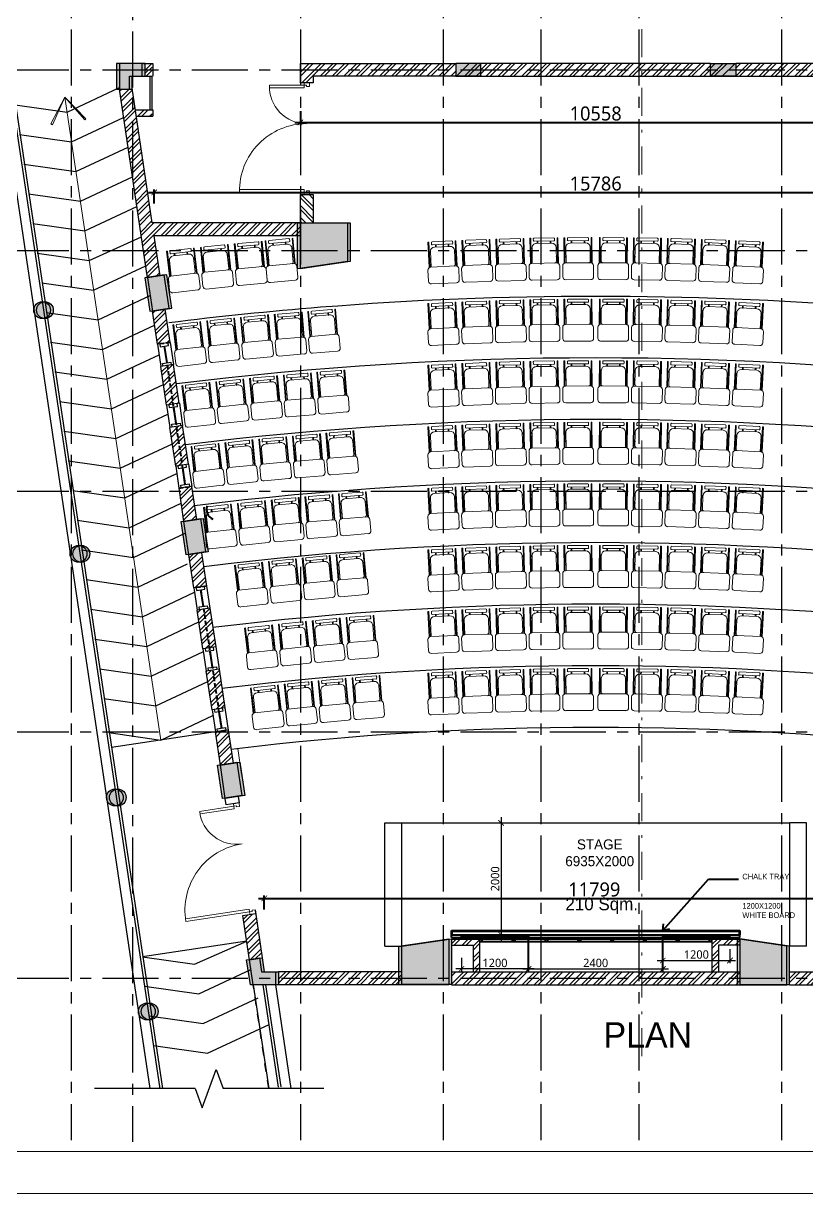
# Model space of a CAD drawing. Header units: millimetres. Extents: x 235412 to 469227, y 103223 to 235913.
# Drawn here: x 427530 to 441531, y 194099 to 215006 of the extents above; entities that cross this region are included whole.
import ezdxf
from ezdxf.enums import TextEntityAlignment as Align

# ---------------------------------------------------------------- set-up
doc = ezdxf.new("R2010")
doc.units = ezdxf.units.MM
doc.header["$MEASUREMENT"] = 0
doc.header["$PDMODE"] = 67
for name, pattern in [('CENTER', [2, 1.25, -0.25, 0.25, -0.25]), ('Dash', [6, 3, -3]), ('Dash dot', [21, 10, -5, 1, -5]), ('DASHED2', [0.375, 0.25, -0.125])]:
    doc.linetypes.add(name, pattern=pattern)
for name, color, linetype, lineweight in [('A- Ground line', 60, 'Continuous', 40), ('A-Detail Lines', 8, 'Continuous', 25), ('A-Door', 4, 'Continuous', 9), ('A-DTLS-Fine Elevation', 5, 'Continuous', 25), ('A-DTLS-Frame Members', 3, 'Continuous', 25), ('A-Wall Sec', 1, 'Continuous', 30), ('Ann_TitleBlock 2', 5, 'Continuous', 25), ('Anno_Tittleblock', 5, 'Continuous', 13), ('dim', 251, 'Continuous', 5), ('S-Concrete', 40, 'Continuous', 30), ('Section lines', 8, 'Continuous', 13), ('TAGS 2', 30, 'Continuous', 9), ('text', 7, 'Continuous', 9)]:
    doc.layers.add(name, color=color, linetype=linetype, lineweight=lineweight)
for name, color, linetype in [('A-Anno-Dims', 7, 'Continuous'), ('A-Anno-Grid Lines', 162, 'Continuous'), ('A-Elevation', 4, 'Continuous'), ('A-Railing', 4, 'Continuous'), ('A-Wall Patt', 8, 'Continuous'), ('A-Window', 4, 'Continuous'), ('S-Conc Patt', 9, 'Continuous')]:
    doc.layers.add(name, color=color, linetype=linetype)
doc.layers.add('frntr', color=32, linetype='Continuous', lineweight=9, true_color=0xbd5e00)
doc.layers.add('I-Furniture', color=32, linetype='Continuous', lineweight=15, true_color=0xbd5e00)
doc.styles.add('IIITD @ 100', font='trebuc.ttf', dxfattribs={"height": 210})
doc.styles.get("Standard").update_dxf_attribs({"font": 'trebuc.ttf'})
doc.styles.add('TITLE', font='swissel.ttf', dxfattribs={"height": 4.3})
doc.dimstyles.new('IIITD_WD_L @ 100', dxfattribs={"dimscale": 100, "dimtxt": 2.5, "dimasz": 1, "dimexe": 0.5, "dimexo": 0.25, "dimgap": 0.3, "dimtad": 1, "dimdec": 0, "dimrnd": 1, "dimzin": 0, "dimdsep": 46, "dimtxsty": 'Standard', "dimblk": 'ARCHTICK', "dimcen": 0.2, "dimdle": 1, "dimclrd": 8, "dimclre": 9, "dimadec": 0, "dimazin": 0, "dimtfac": 1, "dimtdec": 0, "dimtofl": 0, "dimtmove": 0, "dimatfit": 0, "dimfxl": 2, "dimfxlon": 1, "dimtolj": 1, "dimtzin": 0, "dimlwd": -1, "dimlwe": -1, "dimarcsym": 0})
pattern_1 = [(45, (1616.01, 361426.16), (-106.066017, 106.066017), []), (45, (1686.72, 361426.16), (-106.066017, 106.066017), [])]
pattern_2 = [(45, (473287.13, 105597.43), (-106.06602, 106.06602), []), (45, (473357.84, 105597.43), (-106.06602, 106.06602), [])]
pattern_3 = [(45, (473287.13, 105597.43), (-106.06602, 106.06602), []), (45, (473357.84, 105597.43), (-106.06602, 106.06602), [])]
pattern_4 = [(45, (510440.4, 105597.43), (-106.06602, 106.06602), []), (45, (510511.12, 105597.43), (-106.06602, 106.06602), [])]

# ---------------------------------------------------------------- blocks, each defined once
blk = doc.blocks.new('Grid Academic Lecture')
at = {"layer": 'A-Anno-Grid Lines', "linetype": 'CENTER', "ltscale": 800}
for p, q in [((0, 2889.7), (0, -36150.1)), ((1100, 2854.7), (1100, -36185.1)), ((4100, 2889.7), (4100, -36150.1)), ((6650, 2889.7), (6650, -36150.1)), ((8400, 2889.7), (8400, -36150.1)), ((10150, 2889.7), (10150, -36150.1)), ((12700, 2889.7), (12700, -36150.1)), ((-10639, -17030), (21940.1, -17030)), ((-10639, -20260), (21940.1, -20260)), ((-10639, -24560), (21940.1, -24560)), ((-10639, -28860), (21940.1, -28860)), ((-10639, -33260), (21940.1, -33260))]:
    blk.add_line(p, q, dxfattribs=at)
blk = doc.blocks.new('400 side opening shuuttered')
at = {"layer": 'A-Window', "color": 2, "lineweight": 40}
blk.add_line((-42426, 98202), (-42381, 97905), dxfattribs=at)
at = {"layer": 'A-Window'}
for points in [[(-42507, 98240), (-42500, 98191), (-42351, 98213), (-42359, 98262)], [(-42319, 98268), (-42260, 97872)], [(-42547, 98234), (-42488, 97838)], [(-42448, 97844), (-42455, 97894), (-42307, 97916), (-42300, 97867)]]:
    blk.add_lwpolyline(points, dxfattribs=at)
blk = doc.blocks.new('Col BIG')
at = {"layer": 'S-Concrete'}
blk.add_lwpolyline([(430436, -150129), (431326, -150129), (431326, -150816), (430436, -150949)], close=True, dxfattribs=at)
blk = doc.blocks.new('Upper WINDOW')
at = {"layer": 'A-Window', "color": 2, "linetype": 'DASHED2', "lineweight": 40, "ltscale": 300}
blk.add_line((-18120, 103110), (-18489, 100637), dxfattribs=at)
for points in [[(-18226, 103176), (-17999, 103142)], [(-18383, 100571), (-18610, 100605)]]:
    blk.add_lwpolyline(points, dxfattribs=at)
at = {"layer": 'A-Window'}
for points in [[(-18038, 103148), (-18046, 103099), (-18194, 103121), (-18187, 103171)], [(-18423, 100577), (-18415, 100626), (-18564, 100649), (-18571, 100599)]]:
    blk.add_lwpolyline(points, dxfattribs=at)
blk = doc.blocks.new('Big Door Garbage')
at = {"layer": 'A-Door', "color": 5, "lineweight": 18}
for p, q in [((-12550, 128778), (-12500, 128778)), ((-12550, 128703), (-12550, 128778)), ((-12515, 128738), (-12500, 128738)), ((-12515, 128703), (-12515, 128738)), ((-12500, 128778), (-12500, 128738)), ((-11100, 128778), (-11100, 128738)), ((-11050, 128778), (-11100, 128778)), ((-11085, 128738), (-11100, 128738)), ((-11085, 128703), (-11085, 128738)), ((-12550, 128703), (-12515, 128703)), ((-12515, 128703), (-12515, 128239)), ((-12480, 128703), (-12515, 128703)), ((-12480, 128703), (-12480, 128239)), ((-11120, 128703), (-11085, 128703)), ((-11120, 128703), (-11120, 127838)), ((-11050, 128703), (-11085, 128703)), ((-11085, 128703), (-11085, 127838))]:
    blk.add_line(p, q, dxfattribs=at)
blk.add_lwpolyline([(-11050, 128778), (-11050, 128703)], dxfattribs=at)
at = {"layer": 'A-Door', "lineweight": 18}
for centre, radius, start, end in [((-12499, 128738), 499, 268.1474, 0), ((-11101, 128738), 900, 180, 271.0475)]:
    blk.add_arc(centre, radius, start, end, dxfattribs=at)
blk = doc.blocks.new('A$C24EB465D')
at = {"layer": 'I-Furniture'}
for p, q in [((-770, 471), (-770, 456)), ((-320, 471), (-770, 471)), ((-770, 456), (-320, 456)), ((-598, 437), (-598, 456)), ((-598, 456), (-581, 456)), ((-320, 437), (-598, 437)), ((-598, 437), (-581, 437)), ((-581, 437), (-581, 456)), ((-440, 437), (-440, 456)), ((-440, 456), (-425, 456)), ((-440, 437), (-425, 437)), ((-425, 437), (-425, 456)), ((-320, -3), (-320, 445)), ((-269, 496), (-70, 496)), ((-20, 445), (-20, -3)), ((-770, 43), (-770, 399)), ((-727, 411), (-757, 411)), ((-715, 43), (-715, 399)), ((-674, 342), (-715, 342)), ((-674, 329), (-715, 329)), ((-674, 82), (-674, 361)), ((-727, 31), (-757, 31)), ((-674, 113), (-715, 113)), ((-674, 101), (-715, 101)), ((-674, 101), (-674, 113)), ((-345, 5), (-598, 5)), ((-598, 5), (-598, -14)), ((-598, 5), (-581, 5)), ((-581, 5), (-581, -14)), ((-440, 5), (-440, -14)), ((-440, 5), (-425, 5)), ((-425, 5), (-425, -14)), ((-770, -29), (-770, -14)), ((-770, -14), (-320, -14)), ((-320, -29), (-770, -29)), ((-598, -14), (-581, -14)), ((-440, -14), (-425, -14)), ((-70, -54), (-269, -54))]:
    blk.add_line(p, q, dxfattribs=at)
for centre, radius, start, end in [((-598, 361), 76.2, 90, 180), ((-269, 445), 50.8, 90, 180), ((-70, 445), 50.8, 0, 90), ((-757, 399), 12.7, 90, 180), ((-727, 399), 12.7, 0, 90), ((-757, 43), 12.7, 180, 270), ((-727, 43), 12.7, 270, 0), ((-598, 82), 76.2, 180, 270), ((-345, 31), 25.4, 270, 0), ((-269, -3), 50.8, 180, 270), ((-70, -3), 50.8, 270, 0)]:
    blk.add_arc(centre, radius, start, end, dxfattribs=at)
blk = doc.blocks.new('_ArchTick')
at = {"color": 0, "linetype": 'ByBlock', "const_width": 0.15}
blk.add_lwpolyline([(-0.5, -0.5), (0.5, 0.5)], dxfattribs=at)
blk = doc.blocks.new('*D54')
at = {"layer": 'A-Anno-Dims', "color": 9, "transparency": 16777216}
for p, q in [((435993, 200723), (436119, 200723)), ((435993, 198723), (436119, 198723))]:
    blk.add_line(p, q, dxfattribs=at)
at = {"layer": 'A-Anno-Dims', "color": 8, "transparency": 16777216}
blk.add_line((436069, 200823), (436069, 198623), dxfattribs=at)
at = {"layer": 'Defpoints', "color": 0, "transparency": 16777216}
for p in [(435968, 200723), (435968, 198723), (436069, 198723)]:
    blk.add_point(p, dxfattribs=at)
at = {"layer": 'A-Anno-Dims', "color": 8, "transparency": 16777216, "xscale": 100, "yscale": 100, "zscale": 100}
for p, rotation in [((436069, 200723), 90), ((436069, 198723), 270)]:
    blk.add_blockref('_ArchTick', p, dxfattribs=dict(at, rotation=rotation))
at = {"layer": 'A-Anno-Dims', "color": 0, "transparency": 16777216, "insert": (435963, 199723), "char_height": 150, "attachment_point": 5, "rotation": 90}
blk.add_mtext('\\A1;2000', dxfattribs=at)
blk = doc.blocks.new('_Open90')
at = {"color": 0, "linetype": 'ByBlock', "lineweight": -2}
for p, q in [((0, 0), (-1, 0)), ((-0.5, 0.5), (0, 0)), ((0, 0), (-0.5, -0.5))]:
    blk.add_line(p, q, dxfattribs=at)
blk = doc.blocks.new('*D56')
at = {"layer": 'A-Anno-Dims', "color": 9, "transparency": 16777216}
for p, q in [((436560, 198278), (436560, 198063)), ((438960, 198278), (438960, 198063))]:
    blk.add_line(p, q, dxfattribs=at)
at = {"layer": 'A-Anno-Dims', "color": 8, "transparency": 16777216}
blk.add_line((436460, 198113), (439060, 198113), dxfattribs=at)
at = {"layer": 'Defpoints', "color": 0, "transparency": 16777216}
for p in [(436560, 198303), (438960, 198303), (438960, 198113)]:
    blk.add_point(p, dxfattribs=at)
at = {"layer": 'A-Anno-Dims', "color": 8, "transparency": 16777216, "xscale": 100, "yscale": 100, "zscale": 100, "rotation": 180}
blk.add_blockref('_ArchTick', (436560, 198113), dxfattribs=at)
at = {"layer": 'A-Anno-Dims', "color": 8, "transparency": 16777216, "xscale": 100, "yscale": 100, "zscale": 100}
blk.add_blockref('_ArchTick', (438960, 198113), dxfattribs=at)
at = {"layer": 'A-Anno-Dims', "color": 0, "transparency": 16777216, "insert": (437760, 198220), "char_height": 150, "attachment_point": 5}
blk.add_mtext('\\A1;2400', dxfattribs=at)
blk = doc.blocks.new('*D57')
at = {"layer": 'A-Anno-Dims', "color": 9, "transparency": 16777216}
for p, q in [((435360, 198313), (435360, 198063)), ((436560, 198278), (436560, 198063))]:
    blk.add_line(p, q, dxfattribs=at)
at = {"layer": 'A-Anno-Dims', "color": 8, "transparency": 16777216}
blk.add_line((436660, 198113), (435260, 198113), dxfattribs=at)
at = {"layer": 'Defpoints', "color": 0, "transparency": 16777216}
for p in [(435360, 198710), (436560, 198303), (435360, 198113)]:
    blk.add_point(p, dxfattribs=at)
at = {"layer": 'A-Anno-Dims', "color": 8, "transparency": 16777216, "xscale": 100, "yscale": 100, "zscale": 100, "rotation": 180}
blk.add_blockref('_ArchTick', (435360, 198113), dxfattribs=at)
at = {"layer": 'A-Anno-Dims', "color": 8, "transparency": 16777216, "xscale": 100, "yscale": 100, "zscale": 100}
blk.add_blockref('_ArchTick', (436560, 198113), dxfattribs=at)
at = {"layer": 'A-Anno-Dims', "color": 0, "transparency": 16777216, "insert": (435960, 198220), "char_height": 150, "attachment_point": 5}
blk.add_mtext('\\A1;1200', dxfattribs=at)
blk = doc.blocks.new('*D55')
at = {"layer": 'A-Anno-Dims', "color": 9, "transparency": 16777216}
for p, q in [((438960, 198429), (438960, 198214)), ((440160, 198464), (440160, 198214))]:
    blk.add_line(p, q, dxfattribs=at)
at = {"layer": 'A-Anno-Dims', "color": 8, "transparency": 16777216}
blk.add_line((438860, 198264), (440260, 198264), dxfattribs=at)
at = {"layer": 'Defpoints', "color": 0, "transparency": 16777216}
for p in [(440160, 198710), (438960, 198454), (440160, 198264)]:
    blk.add_point(p, dxfattribs=at)
at = {"layer": 'A-Anno-Dims', "color": 8, "transparency": 16777216, "xscale": 100, "yscale": 100, "zscale": 100, "rotation": 180}
blk.add_blockref('_ArchTick', (438960, 198264), dxfattribs=at)
at = {"layer": 'A-Anno-Dims', "color": 8, "transparency": 16777216, "xscale": 100, "yscale": 100, "zscale": 100}
blk.add_blockref('_ArchTick', (440160, 198264), dxfattribs=at)
at = {"layer": 'A-Anno-Dims', "color": 0, "transparency": 16777216, "insert": (439560, 198370), "char_height": 150, "attachment_point": 5}
blk.add_mtext('\\A1;1200', dxfattribs=at)
blk = doc.blocks.new('Sttruct Acad')
at = {"layer": 'S-Conc Patt'}
for points in [[(520169, -147364), (520399, -147364), (520399, -147134), (519939, -147134), (519939, -147594), (520169, -147594)], [(523177, -149984), (524067, -149984), (524067, -150672), (523177, -150805)], [(520878, -151508), (520789, -150915), (520443, -150966), (520532, -151560)], [(518458, -151544, 1), (518758, -151544, 1)], [(521440, -155268), (521529, -155861), (521182, -155913), (521094, -155319)], [(519109, -155897, 1), (519409, -155897, 1)], [(522091, -159620), (522179, -160214), (521833, -160266), (521744, -159672)], [(519760, -160250, 1), (520060, -160250, 1)], [(525876, -163594), (524986, -163594), (524986, -162907), (525876, -162774)], [(531032, -163594), (531922, -163594), (531922, -162907), (531032, -162774)], [(522264, -163149), (522492, -163115), (522529, -163364), (522781, -163364), (522781, -163594), (522331, -163594)], [(520331, -164073, 1), (520631, -164073, 1)]]:
    blk.add_hatch(color=256, dxfattribs=at).paths.add_polyline_path(points)
at = {"layer": 'S-Concrete'}
for points in [[(520169, -147364), (520399, -147364), (520399, -147134), (519939, -147134), (519939, -147594), (520169, -147594), (520169, -147364)], [(520878, -151508), (520789, -150915), (520443, -150966), (520532, -151560), (520878, -151508)], [(521440, -155268), (521529, -155861), (521182, -155913), (521094, -155319), (521440, -155268)], [(522091, -159620), (522179, -160214), (521833, -160266), (521744, -159672), (522091, -159620)], [(522264, -163149), (522492, -163115), (522529, -163364), (522781, -163364), (522781, -163594), (522331, -163594), (522264, -163149)]]:
    blk.add_lwpolyline(points, dxfattribs=at)
for centre in [(518608, -151544), (519259, -155897), (519910, -160250), (520481, -164073)]:
    blk.add_circle(centre, 150, dxfattribs=at)
blk.add_blockref('Col BIG', (92741, 145), dxfattribs=at)
at = {"layer": 'S-Concrete', "rotation": 180}
blk.add_blockref('Col BIG', (956313, -313723), dxfattribs=at)
at = {"layer": 'S-Concrete', "xscale": -1, "rotation": 180}
blk.add_blockref('Col BIG', (100595, -313723), dxfattribs=at)
blk = doc.blocks.new('IIITD WD A1- L Format Library')
at = {"layer": 'Anno_Tittleblock', "color": 5}
blk.add_lwpolyline([(0, -7.57), (775, -7.57), (775, 573.91), (0, 573.91)], close=True, dxfattribs=at)
at = {"style": 'TITLE'}
for tag, p, height in [('PROJECT NAME 1', (779.17, 137.4), 2.98), ('PROJECT NAME 2', (779.17, 132.23), 2.98), ('PROJECT_NAME_3', (779.17, 127.37), 2.98), ('1:100@A1', (818.06, 91.92), 2.25), ('A-2.03', (844.81, 84.28), 4), ('03.04.11', (821.96, 84.64), 2.25), ('A', (858.85, 75.94), 3.66), ('AC', (827.5, 76.14), 2.25)]:
    blk.add_attdef(tag, p, '', height=height, dxfattribs=at)
for p in [(780.3, 113.01), (780.3, 106.37)]:
    blk.add_attdef('FIRST FLOOR PLAN', text='', height=3.39, dxfattribs=at).set_placement(p, align=Align.TOP_LEFT)
blk = doc.blocks.new('*D62')
at = {"layer": 'A- Ground line', "color": 9, "transparency": 16777216}
for p, q in [((429867, 211786), (429867, 212036)), ((445653, 211786), (445653, 212036))]:
    blk.add_line(p, q, dxfattribs=at)
at = {"layer": 'A- Ground line', "color": 8, "transparency": 16777216}
blk.add_line((429767, 211986), (445753, 211986), dxfattribs=at)
at = {"layer": 'Defpoints', "color": 0, "transparency": 16777216}
for p in [(445653, 211986), (429867, 211212), (445653, 211212)]:
    blk.add_point(p, dxfattribs=at)
at = {"layer": 'A- Ground line', "color": 8, "transparency": 16777216, "xscale": 100, "yscale": 100, "zscale": 100, "rotation": 180}
blk.add_blockref('_ArchTick', (429867, 211986), dxfattribs=at)
at = {"layer": 'A- Ground line', "color": 8, "transparency": 16777216, "xscale": 100, "yscale": 100, "zscale": 100}
blk.add_blockref('_ArchTick', (445653, 211986), dxfattribs=at)
at = {"layer": 'A- Ground line', "color": 0, "transparency": 16777216, "insert": (437760, 212144), "char_height": 250, "attachment_point": 5}
blk.add_mtext('\\A1;15786', dxfattribs=at)
blk = doc.blocks.new('*D63')
at = {"layer": 'A- Ground line', "color": 9, "transparency": 16777216}
for p, q in [((432481, 213438), (432481, 213188)), ((443039, 213438), (443039, 213188))]:
    blk.add_line(p, q, dxfattribs=at)
at = {"layer": 'A- Ground line', "color": 8, "transparency": 16777216}
blk.add_line((432381, 213238), (443139, 213238), dxfattribs=at)
at = {"layer": 'Defpoints', "color": 0, "transparency": 16777216}
for p in [(432481, 213947), (443039, 213947), (443039, 213238)]:
    blk.add_point(p, dxfattribs=at)
at = {"layer": 'A- Ground line', "color": 8, "transparency": 16777216, "xscale": 100, "yscale": 100, "zscale": 100, "rotation": 180}
blk.add_blockref('_ArchTick', (432481, 213238), dxfattribs=at)
at = {"layer": 'A- Ground line', "color": 8, "transparency": 16777216, "xscale": 100, "yscale": 100, "zscale": 100}
blk.add_blockref('_ArchTick', (443039, 213238), dxfattribs=at)
at = {"layer": 'A- Ground line', "color": 0, "transparency": 16777216, "insert": (437760, 213395), "char_height": 250, "attachment_point": 5}
blk.add_mtext('\\A1;10558', dxfattribs=at)
blk = doc.blocks.new('*D64')
at = {"layer": 'A- Ground line', "color": 8, "transparency": 16777216}
blk.add_line((431735, 199374), (443735, 199374), dxfattribs=at)
at = {"layer": 'A- Ground line', "color": 9, "transparency": 16777216}
for p, q in [((431835, 199174), (431835, 199424)), ((443635, 199174), (443635, 199424))]:
    blk.add_line(p, q, dxfattribs=at)
at = {"layer": 'Defpoints', "color": 0, "transparency": 16777216}
for p in [(443635, 199374), (431835, 198062), (443635, 198062)]:
    blk.add_point(p, dxfattribs=at)
at = {"layer": 'A- Ground line', "color": 8, "transparency": 16777216, "xscale": 100, "yscale": 100, "zscale": 100, "rotation": 180}
blk.add_blockref('_ArchTick', (431835, 199374), dxfattribs=at)
at = {"layer": 'A- Ground line', "color": 8, "transparency": 16777216, "xscale": 100, "yscale": 100, "zscale": 100}
blk.add_blockref('_ArchTick', (443635, 199374), dxfattribs=at)
at = {"layer": 'A- Ground line', "color": 0, "transparency": 16777216, "insert": (437735, 199532), "char_height": 250, "attachment_point": 5}
blk.add_mtext('\\A1;11799', dxfattribs=at)

msp = doc.modelspace()

# ---------------------------------------------------------------- hatches: boundary and pattern name
at = {"layer": 'A-Wall Patt'}
h = msp.add_hatch(dxfattribs=at)
h.set_pattern_fill('ANSI32', color=256, scale=400, style=0)
h.set_pattern_definition([(45, (429759.19, 214223.69), (-106.07, 106.07), []), (45, (429829.9, 214223.69), (-106.07, 106.07), [])])
h.paths.add_polyline_path([(429833.1, 214292.1), (429705.4, 214292.1), (429705.4, 214177.1), (429833.1, 214177.1)])
h = msp.add_hatch(dxfattribs=at)
h.set_pattern_fill('ANSI32', color=256, scale=400, style=0)
h.set_pattern_definition(pattern_3)
h.paths.add_polyline_path([(429833.1, 214177.1), (429705.4, 214177.1), (429705.4, 214062.1), (429833.1, 214062.1)])
h = msp.add_hatch(dxfattribs=at)
h.set_pattern_fill('ANSI32', color=256, scale=400, style=0)
h.set_pattern_definition(pattern_2)
h.paths.add_polyline_path([(435257.4, 214292.1), (432481.4, 214292.1), (432481.4, 213947.1), (432711.4, 213947.1), (432711.4, 214062.1), (435257.4, 214062.1)])
h = msp.add_hatch(dxfattribs=at)
h.set_pattern_fill('ANSI32', color=256, scale=400, style=0)
h.set_pattern_definition(pattern_2)
h.paths.add_polyline_path([(437048.3, 214292.1), (435707.4, 214292.1), (435707.4, 214062.1), (435711, 214062.1), (437048.3, 214062.1)])
h = msp.add_hatch(dxfattribs=at)
h.set_pattern_fill('ANSI32', color=256, scale=400, style=0)
h.set_pattern_definition(pattern_2)
h.paths.add_polyline_path([(439813.4, 214292.1), (437048.3, 214292.1), (437048.3, 214062.1), (439809.8, 214062.1), (439813.4, 214062.1)])
h = msp.add_hatch(dxfattribs=at)
h.set_pattern_fill('ANSI32', color=256, scale=400, style=0)
h.set_pattern_definition(pattern_2)
h.paths.add_polyline_path([(443039.3, 214292.1), (440263.4, 214292.1), (440263.4, 214062.1), (442809.3, 214062.1), (442809.3, 213947.1), (443039.3, 213947.1)])
h = msp.add_hatch(dxfattribs=at)
h.set_pattern_fill('ANSI32', color=256, scale=400, style=0)
h.set_pattern_definition(pattern_2)
h.paths.add_polyline_path([(429253.5, 213776.7), (429245.4, 213832.1), (429477.8, 213832.1), (429833.1, 211442.1), (432481.4, 211442.1), (432481.4, 211212.1), (429867.5, 211212.1), (429976.9, 210493.7), (429749.4, 210459.7)])
h = msp.add_hatch(dxfattribs=at)
h.set_pattern_fill('ANSI32', color=256, scale=400, style=0)
h.set_pattern_definition(pattern_3)
h.paths.add_polyline_path([(429833.1, 213462.1), (429532.8, 213462.1), (429549.9, 213347.1), (429833.1, 213347.1)], flags=17)
h = msp.add_hatch(dxfattribs=at)
h.set_pattern_fill('ANSI32', color=256, scale=400, style=0)
h.set_pattern_definition([(135, (402233.66, 105597.43), (106.06602, 106.06602), []), (135, (402162.95, 105597.43), (106.06602, 106.06602), [])])
h.paths.add_polyline_path([(432481.4, 211947.1), (432711.4, 211947.1), (432711.4, 211442.1), (432481.4, 211442.1)])
h = msp.add_hatch(dxfattribs=at)
h.set_pattern_fill('ANSI32', color=256, scale=400, style=0)
h.set_pattern_definition(pattern_1)
h.paths.add_polyline_path([(430538.9, 206734.8), (430311.4, 206700.8), (430400.2, 206106.9), (430627.7, 206140.9)])
h.paths.add_polyline_path([(430376.2, 207823.1), (430148.8, 207789.1), (430252.3, 207096.4), (430479.8, 207130.4)])
h.paths.add_polyline_path([(429926.9, 209273), (430154.4, 209307), (430065.7, 209900.3), (429838.2, 209866.3)])
h.paths.add_polyline_path([(430213.5, 208911.4), (429986.1, 208877.4), (430089.6, 208184.7), (430317.1, 208218.7)])
h = msp.add_hatch(dxfattribs=at)
h.set_pattern_fill('ANSI32', color=256, scale=400, style=0)
h.set_pattern_definition(pattern_1)
h.paths.add_polyline_path([(430577.7, 204919.8), (430805.1, 204953.8), (430716.4, 205547.5), (430488.9, 205513.5)])
h = msp.add_hatch(dxfattribs=at)
h.set_pattern_fill('ANSI32', color=256, scale=400, style=0)
h.set_pattern_definition(pattern_1)
h.paths.add_polyline_path([(430864.3, 204558.2), (430636.8, 204524.2), (430740.4, 203831.5), (430967.8, 203865.5)])
h = msp.add_hatch(dxfattribs=at)
h.set_pattern_fill('ANSI32', color=256, scale=400, style=0)
h.set_pattern_definition(pattern_1)
h.paths.add_polyline_path([(431027, 203469.9), (430799.5, 203435.9), (430903.1, 202743.2), (431130.5, 202777.2)])
h = msp.add_hatch(dxfattribs=at)
h.set_pattern_fill('ANSI32', color=256, scale=400, style=0)
h.set_pattern_definition(pattern_1)
h.paths.add_polyline_path([(431189.7, 202381.6), (430962.3, 202347.6), (431050.8, 201754), (431278.4, 201788)])
h = msp.add_hatch(dxfattribs=at)
h.set_pattern_fill('ANSI32', color=256, scale=400, style=0)
h.set_pattern_definition(pattern_1)
h.paths.add_polyline_path([(431581, 199087.6), (431452.4, 199068.4), (431570.7, 198277.2), (431798.1, 198311.2), (431679.9, 199102.4)])
h = msp.add_hatch(dxfattribs=at)
h.set_pattern_fill('ANSI32', color=256, scale=400, style=0)
h.set_pattern_definition(pattern_4)
h.paths.add_polyline_path([(435682.7, 198652.6), (435182.7, 198652.6), (435182.7, 198537.6), (435567.7, 198537.6), (435567.7, 198062.1), (435682.7, 198062.1)])
h = msp.add_hatch(dxfattribs=at)
h.set_pattern_fill('ANSI32', color=256, scale=400, style=0)
h.set_pattern_definition(pattern_4)
h.paths.add_polyline_path([(439838.1, 198652.6), (440338.1, 198652.6), (440338.1, 198537.6), (439953.1, 198537.6), (439953.1, 198062.1), (439838.1, 198062.1)])
h = msp.add_hatch(dxfattribs=at)
h.set_pattern_fill('ANSI32', color=256, scale=400, style=0)
h.set_pattern_definition(pattern_1)
h.paths.add_polyline_path([(432087.2, 198062.1), (432087.2, 197832.1), (434284.4, 197832.1), (434284.4, 198062.1)])
h = msp.add_hatch(dxfattribs=at)
h.set_pattern_fill('ANSI32', color=256, scale=400, style=0)
h.set_pattern_definition([(45, (1616.01, 361426.16), (-106.066017, 106.066017), []), (45, (1686.72, 361426.16), (-106.066017, 106.066017), [])])
h.paths.add_polyline_path([(440338.1, 198062.1), (435182.7, 198062.1), (435182.7, 197832.1), (440338.1, 197832.1)])
h = msp.add_hatch(dxfattribs=at)
h.set_pattern_fill('ANSI32', color=256, scale=400, style=0)
h.set_pattern_definition(pattern_1)
h.paths.add_polyline_path([(443425.4, 198062.1), (441228.2, 198062.1), (441228.7, 197832.1), (443425.4, 197832.1)])
at = {"layer": 'S-Conc Patt'}
for points in [[(429475.4, 214062.1), (429705.4, 214062.1), (429705.4, 214292.1), (429245.4, 214292.1), (429245.4, 213832.1), (429475.4, 213832.1)], [(435707.4, 214062.1), (435257.4, 214062.1), (435257.4, 214292.1), (435707.4, 214292.1)], [(439813.4, 214062.1), (440263.4, 214062.1), (440263.4, 214292.1), (439813.4, 214292.1)], [(432483.4, 211442.1), (433373.6, 211442.1), (433373.6, 210754.6), (432483.4, 210621.6)], [(430184.3, 209918.1), (430095.6, 210511.5), (429749.4, 210459.7), (429838.1, 209866.3)], [(427764.8, 209882.1, 1), (428064.8, 209882.1, 1)], [(430746.3, 206158.6), (430835, 205565.2), (430488.8, 205513.4), (430400.1, 206106.8)], [(428415.5, 205529.3, 1), (428715.5, 205529.3, 1)], [(431397, 201805.7), (431485.7, 201212.3), (431139.5, 201160.6), (431050.8, 201754)], [(429066.2, 201176.4, 1), (429366.2, 201176.4, 1)], [(435182.7, 197832.1), (434292.5, 197832.1), (434292.5, 198519.6), (435182.7, 198652.6)], [(440338.1, 197832.1), (441228.2, 197832.1), (441228.2, 198519.6), (440338.1, 198652.6)], [(431570.7, 198277.2), (431798.1, 198311.2), (431835.4, 198062.1), (432087.2, 198062.1), (432087.2, 197832.1), (431637.2, 197832.1)], [(429637.6, 197353.4, 1), (429937.6, 197353.4, 1)]]:
    msp.add_hatch(color=256, dxfattribs=at).paths.add_polyline_path(points)

# ---------------------------------------------------------------- linework, layer by layer
at = {"layer": 'A- Ground line'}
for p, q in [((435182.7, 198722.6), (435182.7, 198797.6)), ((435182.7, 198797.6), (440338.1, 198797.6)), ((435182.7, 198722.6), (440338.1, 198722.6)), ((435182.7, 198672.6), (435182.7, 198722.6)), ((435182.7, 198672.6), (440338.1, 198672.6)), ((435182.7, 198652.6), (440338.1, 198652.6)), ((435192.7, 198722.6), (435192.7, 198787.6)), ((435192.7, 198787.6), (440328.1, 198787.6)), ((439838.1, 198652.6), (435682.7, 198652.6)), ((436560.4, 198062.1), (436560.4, 198722.6)), ((438960.4, 198062.1), (438960.4, 198722.6)), ((440328.1, 198787.6), (440328.1, 198722.6)), ((440338.1, 198797.6), (440338.1, 198722.6)), ((440338.1, 198672.6), (440338.1, 198722.6)), ((435707.7, 198602.6), (439813.1, 198602.6))]:
    msp.add_line(p, q, dxfattribs=at)
for points in [[(436560.4, 198685.1), (435360.4, 198685.1), (435360.4, 198710.1), (436560.4, 198710.1)], [(435682.7, 198602.6), (435732.7, 198602.6), (435732.7, 198652.6), (435682.7, 198652.6)], [(435685.7, 198605.6), (435729.7, 198605.6), (435729.7, 198649.6), (435685.7, 198649.6)], [(436269.1, 198602.6), (436319.1, 198602.6), (436319.1, 198652.6), (436269.1, 198652.6)], [(436272.1, 198605.6), (436316.1, 198605.6), (436316.1, 198649.6), (436272.1, 198649.6)], [(436855.6, 198602.6), (436905.6, 198602.6), (436905.6, 198652.6), (436855.6, 198652.6)], [(436858.6, 198605.6), (436902.6, 198605.6), (436902.6, 198649.6), (436858.6, 198649.6)], [(437442.1, 198602.6), (437492.1, 198602.6), (437492.1, 198652.6), (437442.1, 198652.6)], [(437445.1, 198605.6), (437489.1, 198605.6), (437489.1, 198649.6), (437445.1, 198649.6)], [(438028.6, 198602.6), (438078.6, 198602.6), (438078.6, 198652.6), (438028.6, 198652.6)], [(438031.6, 198605.6), (438075.6, 198605.6), (438075.6, 198649.6), (438031.6, 198649.6)], [(438615.1, 198602.6), (438665.1, 198602.6), (438665.1, 198652.6), (438615.1, 198652.6)], [(438618.1, 198605.6), (438662.1, 198605.6), (438662.1, 198649.6), (438618.1, 198649.6)], [(438960.4, 198685.1), (440160.4, 198685.1), (440160.4, 198710.1), (438960.4, 198710.1)], [(439201.6, 198602.6), (439251.6, 198602.6), (439251.6, 198652.6), (439201.6, 198652.6)], [(439204.6, 198605.6), (439248.6, 198605.6), (439248.6, 198649.6), (439204.6, 198649.6)], [(439788.1, 198602.6), (439838.1, 198602.6), (439838.1, 198652.6), (439788.1, 198652.6)], [(439791.1, 198605.6), (439835.1, 198605.6), (439835.1, 198649.6), (439791.1, 198649.6)]]:
    msp.add_lwpolyline(points, close=True, dxfattribs=at)
msp.add_arc((430992.6, 206322.3), 189.3, 160.71858, 246.1851, dxfattribs=at)
at = {"layer": 'A-Detail Lines'}
for p, q in [((430599.3, 195975.9), (428799.3, 195975.9)), ((432899.3, 195975.9), (431099.3, 195975.9))]:
    msp.add_line(p, q, dxfattribs=at)
for points in [[(427381.1, 213553.4), (428309.9, 213421.2), (429245.4, 213859.5)], [(427460.4, 213023.1), (428389.2, 212890.9), (429320.7, 213327.4)], [(427539.7, 212492.8), (428468.5, 212360.6), (429400, 212797.1)], [(427618.9, 211962.5), (428547.7, 211830.2), (429479.3, 212266.7)], [(427698.2, 211432.2), (428627, 211299.9), (429558.5, 211736.4)], [(427777.5, 210901.8), (428706.3, 210769.6), (429639.9, 211192.4)], [(427856.8, 210371.5), (428785.6, 210239.3), (429717.1, 210675.8)], [(427936, 209841.2), (428864.8, 209709), (429796.4, 210145.5)], [(428015.3, 209310.9), (428944.1, 209178.7), (429875.8, 209615.2)], [(428094.6, 208780.6), (429023.4, 208648.3), (429955, 209084.9)], [(428173.9, 208250.3), (429102.7, 208118), (430034.3, 208554.6)], [(428253.1, 207719.9), (429181.9, 207587.7), (430113.6, 208024.3)], [(428332.4, 207189.6), (429261.2, 207057.4), (430192.9, 207493.9)], [(428411.7, 206659.3), (429340.5, 206527.1), (430272.1, 206963.6)], [(428491, 206129), (429419.8, 205996.7), (430351.4, 206433.3)], [(428570.2, 205598.7), (429499, 205466.4), (430430.6, 205902.9)], [(428649.5, 205068.4), (429578.3, 204936.1), (430460.4, 205349.4)], [(428728.8, 204538), (429657.6, 204405.8), (430589.3, 204842.4)], [(428808.1, 204007.7), (429736.9, 203875.5), (430668.5, 204312)], [(428887.4, 203477.4), (429816.2, 203345.2), (430747.8, 203781.7)], [(428966.6, 202947.1), (429895.4, 202814.8), (430827.1, 203251.4)], [(429058.1, 202335), (429986.9, 202202.8), (430918.6, 202639.4)], [(430961.9, 202348.5), (429107.6, 202071.4)], [(431521.1, 198609), (429656.8, 198330.4)], [(429656.8, 198330.4), (430585.6, 198198.1), (431521.1, 198609)], [(431521.2, 198609.1), (431521.1, 198609)], [(431521.2, 198609.1), (431521.1, 198609)], [(429694.7, 197805.9), (430664.8, 197667.8), (431596.5, 198104.4)], [(429774, 197275.6), (430744.1, 197137.5), (431729.3, 197599.1)], [(429853.3, 196745.3), (430823.4, 196607.2), (431920.4, 197121.2)], [(430599.3, 195975.9), (430724.3, 195632.5), (430974.3, 196319.4), (431099.3, 195975.9)]]:
    msp.add_lwpolyline(points, dxfattribs=at)
at = {"layer": 'A-DTLS-Fine Elevation', "linetype": 'Dash', "ltscale": 50}
msp.add_lwpolyline([(431914.7, 195975.9), (431637.2, 197832.1)], dxfattribs=at)
at = {"layer": 'A-DTLS-Frame Members'}
msp.add_line((431637.2, 197832.1), (431914.3, 195975.9), dxfattribs=at)
for points in [[(422865.4, 214062.1), (427087.7, 214062.1), (429791.3, 195975.9)], [(432319.1, 195975.9), (432041.6, 197832.1)]]:
    msp.add_lwpolyline(points, dxfattribs=at)
at = {"layer": 'A-Elevation'}
for p, q in [((433992.5, 198519.6), (433992.5, 200722.6)), ((433992.5, 200722.6), (434292.5, 200722.6)), ((434292.5, 198519.6), (434292.5, 200722.6)), ((434292.5, 200722.6), (441228.2, 200722.6)), ((441228.2, 198519.6), (441228.2, 200722.6)), ((441528.2, 200722.6), (441228.2, 200722.6)), ((441528.2, 198519.6), (441528.2, 200722.6)), ((433992.5, 198519.6), (434292.5, 198519.6)), ((433992.5, 198519.6), (434292.5, 198519.6)), ((441528.2, 198519.6), (441228.2, 198519.6)), ((441528.2, 198519.6), (441228.2, 198519.6))]:
    msp.add_line(p, q, dxfattribs=at)
for radius, start, end in [(61766.1, 85.432454, 94.567546), (61766.1, 94.567546, 97.096801), (60666.1, 82.903079, 97.096801), (59566.1, 82.929033, 97.070845), (58466.1, 82.955964, 97.043912), (57366.1, 82.983928, 97.015946), (56266.1, 83.01299, 96.98689), (55166.1, 83.0432, 96.95667), (54066.1, 83.07465, 96.92522)]:
    msp.add_arc((437760.4, 148363.6), radius, start, end, dxfattribs=at)
at = {"layer": 'A-Railing'}
for points in [[(427274.8, 213993.8), (429968.8, 195972.2)], [(427324.3, 214001.2), (430018.3, 195979.6)], [(429793.1, 213462.1), (429793.1, 214062.1)], [(429833.1, 213462.1), (429833.1, 214062.1)], [(432087.8, 196001.8), (431814.1, 197832.1)], [(432137.2, 196009.2), (431864.7, 197832.1)]]:
    msp.add_lwpolyline(points, dxfattribs=at)
at = {"layer": 'A-Wall Patt'}
for p, q in [((435273.5, 214066.2), (435499.5, 214292.1)), ((435415.2, 214066.5), (435640.9, 214292.1)), ((435486.1, 214066.6), (435710.4, 214290.9)), ((435627.8, 214066.9), (435710.4, 214149.5)), ((439810.4, 214274.9), (439827.6, 214292.1)), ((439810.4, 214062.7), (440039.8, 214292.1)), ((439810.4, 214204.2), (439898.3, 214292.1)), ((439880.5, 214062.1), (440110.5, 214292.1)), ((440021.9, 214062.1), (440251.9, 214292.1)), ((435698.7, 214067.1), (435710.4, 214078.8))]:
    msp.add_line(p, q, dxfattribs=at)
at = {"layer": 'A-Wall Sec'}
for p, q in [((432711.4, 213947.1), (432481.4, 213947.1)), ((432481.4, 211947.1), (432711.4, 211947.1)), ((431452.4, 199068.4), (431679.9, 199102.4)), ((431570.7, 198277.2), (431452.4, 199068.4)), ((431670, 199168.3), (431798.1, 198311.2))]:
    msp.add_line(p, q, dxfattribs=at)
for points in [[(429677.4, 214292.1), (429845.1, 214292.1), (429845.1, 214062.1)], [(432481.4, 213947.1), (432481.4, 214292.1), (435257.4, 214292.1), (435257.4, 214292.1), (435257.4, 214292.1)], [(439813.4, 214292.1), (435707.4, 214292.1)], [(443039.3, 213947.1), (443039.3, 214292.1), (440263.4, 214292.1), (440263.4, 214292.1), (440263.4, 214292.1)], [(429705.4, 214062.1), (429833.1, 214062.1)], [(435257.4, 214062.1), (432711.4, 214062.1), (432711.4, 213947.1)], [(435711, 214062.1), (433373.6, 214062.1)], [(435711, 214062.1), (439809.8, 214062.1)], [(439809.8, 214062.1), (442147.2, 214062.1)], [(440263.4, 214062.1), (442809.3, 214062.1), (442809.3, 213947.1)], [(429749.4, 210459.7), (429245.3, 213832.1)], [(429833.1, 211442.1), (429475.4, 213848)], [(429532.8, 213462.1), (429845.1, 213462.1)], [(429845.1, 213462.1), (429845.1, 213347.1)], [(429549.9, 213347.1), (429845.1, 213347.1)], [(432481.4, 211442.1), (432481.4, 211947.1)], [(432711.4, 211947.1), (432711.4, 211442.1)], [(432481.4, 211442.1), (429833.1, 211442.1)], [(432481.4, 211212.1), (429867.5, 211212.1)], [(429976.9, 210493.7), (429867.5, 211212.1)], [(429926.9, 209273), (429838.2, 209866.3)], [(430154.4, 209307), (430065.7, 209900.3)], [(430154.4, 209307), (429926.9, 209273)], [(430213.5, 208911.4), (429986.1, 208877.4)], [(430089.6, 208184.7), (429986.1, 208877.4)], [(430317.1, 208218.7), (430213.5, 208911.4)], [(430317.1, 208218.7), (430089.6, 208184.7)], [(430376.2, 207823.1), (430148.8, 207789.1)], [(430479.8, 207130.4), (430376.2, 207823.1)], [(430252.3, 207096.4), (430148.8, 207789.1)], [(430479.8, 207130.4), (430252.3, 207096.4)], [(430538.9, 206734.8), (430311.4, 206700.8)], [(430400.2, 206106.9), (430311.4, 206700.8)], [(430627.7, 206140.9), (430538.9, 206734.8)], [(430577.7, 204919.8), (430488.9, 205513.5)], [(430716.4, 205547.5), (430805.1, 204953.8)], [(430805.1, 204953.8), (430577.7, 204919.8)], [(430864.3, 204558.2), (430636.8, 204524.2)], [(430740.4, 203831.5), (430636.8, 204524.2)], [(430864.3, 204558.2), (430967.8, 203865.5)], [(430967.8, 203865.5), (430740.4, 203831.5)], [(431027, 203469.9), (430799.5, 203435.9)], [(430903.1, 202743.2), (430799.5, 203435.9)], [(431027, 203469.9), (431130.5, 202777.2)], [(431130.5, 202777.2), (430903.1, 202743.2)], [(431189.7, 202381.6), (430962.2, 202347.6)], [(431189.7, 202381.6), (431278.4, 201788)], [(431050.9, 201754), (430962.2, 202347.6)], [(431367.1, 201194.6), (431384.2, 201080.4), (431156.7, 201046.4), (431139.6, 201160.6)], [(435182.7, 198652.6), (435682.7, 198652.6), (435682.7, 198062.1)], [(440338.1, 198652.6), (439838.1, 198652.6), (439838.1, 198062.1)], [(435182.7, 198537.6), (435567.7, 198537.6), (435567.7, 198062.1)], [(440338.1, 198537.6), (439953.1, 198537.6), (439953.1, 198062.1)], [(434284.4, 198062.1), (432087.2, 198062.1)], [(435182.7, 198062.1), (440338.1, 198062.1)], [(441228.2, 198062.1), (443433.6, 198062.1)], [(434284.4, 197832.1), (432087.2, 197832.1)], [(435182.7, 197832.1), (440338.1, 197832.1)], [(441228.2, 197832.1), (443433.6, 197832.1)]]:
    msp.add_lwpolyline(points, dxfattribs=at)
at = {"layer": 'dim'}
msp.add_lwpolyline([(415993.5, 232679.4), (453146.8, 232679.4), (453146.8, 194850.6), (415993.5, 194850.6)], close=True, dxfattribs=at)
at = {"layer": 'I-Furniture'}
msp.add_line((431430, 201584.5), (431360.5, 202049.6), dxfattribs=at)
at = {"layer": 'S-Concrete'}
for points in [[(429475.4, 214062.1), (429705.4, 214062.1), (429705.4, 214292.1), (429245.4, 214292.1), (429245.4, 213832.1), (429475.4, 213832.1), (429475.4, 214062.1)], [(435257.4, 214292.1), (435257.4, 214062.1), (435510.4, 214062.1), (435510.4, 214062.1), (435707.4, 214062.1), (435707.4, 214292.1), (435257.4, 214292.1)], [(440263.4, 214292.1), (440263.4, 214062.1), (440010.4, 214062.1), (440010.4, 214062.1), (439813.4, 214062.1), (439813.4, 214292.1), (440263.4, 214292.1)], [(430184.3, 209918.1), (430095.6, 210511.5), (429749.4, 210459.7), (429838.1, 209866.3), (430184.3, 209918.1)], [(430746.3, 206158.6), (430835, 205565.2), (430488.8, 205513.4), (430400.1, 206106.8), (430746.3, 206158.6)], [(431397, 201805.7), (431485.7, 201212.3), (431139.5, 201160.6), (431050.8, 201754), (431397, 201805.7)], [(431570.7, 198277.2), (431798.1, 198311.2), (431835.4, 198062.1), (432087.2, 198062.1), (432087.2, 197832.1), (431637.2, 197832.1), (431570.7, 198277.2)]]:
    msp.add_lwpolyline(points, dxfattribs=at)
for centre in [(427914.8, 209882.1), (428565.5, 205529.3), (429216.2, 201176.4), (429787.6, 197353.4)]:
    msp.add_circle(centre, 150, dxfattribs=at)
at = {"layer": 'Section lines', "linetype": 'Dash dot', "ltscale": 50}
msp.add_line((438582.5, 196555), (438582.5, 232209.4), dxfattribs=at)
at = {"layer": 'text'}
for p, q in [((428626, 213282.3), (428647.1, 213303.1)), ((428049, 213195.6), (428022, 213209.6))]:
    msp.add_line(p, q, dxfattribs=at)
for points in [[(428022, 213209.6), (428270.3, 213686.3)], [(428049, 213195.6), (428270.3, 213686.3)], [(428270.3, 213686.3), (429986.9, 202202.8)], [(428647.1, 213303.1), (428270.3, 213686.3)], [(428626, 213282.3), (428270.3, 213686.3)]]:
    msp.add_lwpolyline(points, dxfattribs=at)

# ---------------------------------------------------------------- block references
at = {"layer": 'A-Anno-Grid Lines'}
msp.add_blockref('Grid Academic Lecture', (428381.3, 231207.1), dxfattribs=at)
at = {"layer": 'A-Detail Lines'}
for p, xscale, yscale, zscale, rotation in [((260943, 197213.8), 1.333330619614571, 1.333330619614571, 1.333330619614571, 270), ((264041.6, 159145.5), 1.333330619613355, 1.333330619613355, 1.333330619613355, 278.5020586730182)]:
    msp.add_blockref('Big Door Garbage', p, dxfattribs=dict(at, xscale=xscale, yscale=yscale, zscale=zscale, rotation=rotation))
at = {"layer": 'A-Wall Patt'}
for p in [(472473.7, 111038.9), (472636.4, 109950.6), (472799.1, 108862.3), (473124.4, 106685.7), (473287.1, 105597.4), (473449.8, 104509.1)]:
    msp.add_blockref('400 side opening shuuttered', p, dxfattribs=at)
at = {"layer": 'A-Wall Sec'}
msp.add_blockref('Sttruct Acad', (-90744.3, 361426.2), dxfattribs=at)
at = {"layer": 'A-Wall Sec', "xscale": -1, "rotation": 359.9989151238836}
for p in [(411926.4, 106131), (412577, 101777.9)]:
    msp.add_blockref('Upper WINDOW', p, dxfattribs=at)
at = {"layer": 'Ann_TitleBlock 2', "xscale": 71.90956750301714, "yscale": 71.90956750301714, "zscale": 71.90956750301714}
msp.add_blockref('IIITD WD A1- L Format Library', (406665.8, 194643.5), dxfattribs=at)
at = {"layer": 'frntr', "linetype": 'Dash', "xscale": -1}
for p, rotation in [((432390.2, 210398), 95.30004266504625), ((436469.7, 210395.1), 91.61329776085663), ((437069.2, 210406), 90.98957807667134), ((437668.8, 210410.2), 90.32122298814276), ((430644.7, 210223.6), 96.57492560027065), ((431240.9, 210286.1), 95.84611747785345), ((431838, 210343.1), 95.30004266504625), ((435270.9, 210353.2), 92.82827292352472), ((435870.4, 210377.3), 92.20327180000344), ((433145.2, 209132.4), 94.75343076664944), ((435270.9, 209253.2), 92.82827292352472), ((435870.4, 209277.3), 92.20327180000344), ((436469.7, 209295.1), 91.61329776085663), ((437069.2, 209306), 90.98957807667134), ((437668.8, 209310.2), 90.32122298814276), ((431353.6, 208972.8), 95.84611747785345), ((431950.7, 209029.8), 95.30004266504625), ((432547.9, 209080), 94.75343076664944), ((430757.4, 208910.3), 96.57492560027065), ((435270.9, 208153.2), 92.82827292352472), ((435870.4, 208177.3), 92.20327180000344), ((436469.8, 208195.1), 91.61329776085663), ((437069.3, 208206), 90.98957807667134), ((437668.9, 208210.2), 90.32122298814276), ((431516.3, 207884.5), 95.84611747785345), ((432113.4, 207941.4), 95.30004266504625), ((432710.7, 207991.7), 94.75343076664944), ((433307.9, 208044.1), 94.75343076664944), ((430920.2, 207822), 96.57492560027065), ((435270.9, 207053.2), 92.82827292352472), ((435870.4, 207077.3), 92.20327180000344), ((436469.7, 207095.1), 91.61329776085663), ((437069.2, 207106), 90.98957807667134), ((437668.8, 207110.2), 90.32122298814276), ((432276.2, 206853.1), 95.30004266504625), ((432873.4, 206903.4), 94.75343076664944), ((433470.6, 206955.8), 94.75343076664944), ((431082.9, 206733.6), 96.57492560027065), ((431679.1, 206796.1), 95.84611747785345), ((437069.3, 206006), 90.98957807667134), ((437668.9, 206010.2), 90.32122298814276), ((433096.6, 205818), 94.75343076664944), ((433693.9, 205870.4), 94.75343076664944), ((435270.9, 205953.2), 92.82827292352472), ((435870.4, 205977.3), 92.20327180000344), ((436469.8, 205995.1), 91.61329776085663), ((431306.1, 205648.3), 96.57492560027065), ((431902.3, 205710.8), 95.84611747785345), ((432499.4, 205767.8), 95.30004266504625), ((433652.3, 204781), 94.75343076664944), ((435270.9, 204853.2), 92.82827292352472), ((435870.4, 204877.3), 92.20327180000344), ((436469.7, 204895.1), 91.61329776085663), ((437069.2, 204906), 90.98957807667134), ((437668.8, 204910.2), 90.32122298814276), ((431861.5, 204611), 96.52639135682405), ((432458, 204673.7), 95.84611747785345), ((433055, 204730.7), 95.30004266504625), ((435270.9, 203753.2), 92.82827292352472), ((435870.4, 203777.3), 92.20327180000344), ((436469.8, 203795.1), 91.61329776085663), ((437069.3, 203806), 90.98957807667134), ((437668.9, 203810.2), 90.32122298814276), ((432038.2, 203490.8), 96.42732817995112), ((432634.9, 203554.7), 95.8622557769766), ((433231.6, 203610.5), 95.22557233199389), ((433829.3, 203660), 94.6153624145197), ((435271, 202653.2), 92.82827292352472), ((435870.5, 202677.3), 92.20327180000344), ((436469.9, 202695.1), 91.61329776085663), ((437069.3, 202706), 90.98957807667134), ((437669, 202710.2), 90.32122298814276), ((432739.5, 202480.6), 95.81776405956008), ((433337.1, 202535.8), 95.18144471361367), ((433935.3, 202584.5), 94.55197832206512), ((432143, 202418.6), 96.44384616662342)]:
    msp.add_blockref('A$C24EB465D', p, dxfattribs=dict(at, rotation=rotation))
at = {"layer": 'frntr', "linetype": 'Dash'}
for p, rotation in [((437852.1, 210410.2), 269.6786116272984), ((438451.8, 210406), 269.0102565408791), ((439051.2, 210395.1), 268.3865368541532), ((439650.6, 210377.3), 267.7965628158261), ((440250.1, 210353.2), 267.1715616948262), ((437852.1, 209310.2), 269.6786116272984), ((438451.8, 209306), 269.0102565408791), ((439051.2, 209295.1), 268.3865368541532), ((439650.6, 209277.3), 267.7965628158261), ((440250.1, 209253.2), 267.1715616948262), ((437852.1, 208210.2), 269.6786116272984), ((438451.7, 208206), 269.0102565408791), ((439051.2, 208195.1), 268.3865368541532), ((439650.5, 208177.3), 267.7965628158261), ((440250, 208153.2), 267.1715616948262), ((437852.1, 207110.2), 269.6786116272984), ((438451.8, 207106), 269.0102565408791), ((439051.2, 207095.1), 268.3865368541532), ((439650.6, 207077.3), 267.7965628158261), ((440250.1, 207053.2), 267.1715616948262), ((437852.1, 206010.2), 269.6786116272984), ((438451.7, 206006), 269.0102565408791), ((439051.2, 205995.1), 268.3865368541532), ((439650.5, 205977.3), 267.7965628158261), ((440250, 205953.2), 267.1715616948262), ((437852.1, 204910.2), 269.6786116272984), ((438451.8, 204906), 269.0102565408791), ((439051.2, 204895.1), 268.3865368541532), ((439650.6, 204877.3), 267.7965628158261), ((440250.1, 204853.2), 267.1715616948262), ((437852.1, 203810.2), 269.6786116272984), ((438451.7, 203806), 269.0102565408791), ((439051.2, 203795.1), 268.3865368541532), ((439650.5, 203777.3), 267.7965628158261), ((440250, 203753.2), 267.1715616948262), ((437852, 202710.2), 269.6786116272984), ((438451.6, 202706), 269.0102565408791), ((439051.1, 202695.1), 268.3865368541532), ((439650.4, 202677.3), 267.7965628158261), ((440249.9, 202653.2), 267.1715616948262)]:
    msp.add_blockref('A$C24EB465D', p, dxfattribs=dict(at, rotation=rotation))
at = {"layer": 'S-Concrete'}
msp.add_blockref('Col BIG', (2047.1, 361571), dxfattribs=at)
at = {"layer": 'S-Concrete', "rotation": 180}
msp.add_blockref('Col BIG', (865619, 47703.3), dxfattribs=at)
at = {"layer": 'S-Concrete', "xscale": -1, "rotation": 180}
msp.add_blockref('Col BIG', (9901.8, 47703.3), dxfattribs=at)

# ---------------------------------------------------------------- texts
at = {"layer": 'TAGS 2', "style": 'IIITD @ 100'}
for s, insert, char_height, width, attachment_point in [('{\\fCentury Gothic|b0|i0|c0|p34;STAGE \\P6935X2000}', (437832.5, 200187.4), 180, 2904.43, 5), ('{\\fCentury Gothic|b0|i0|c0|p34;CHALK TRAY}', (440382.1, 199813.7), 100, 2150.974, 1), ('{\\fCentury Gothic|b0|i0|c0|p34;210 Sqm.}', (437867.9, 199239.7), 226.8, 4243.166, 5), ('{\\fCentury Gothic|b0|i0|c0|p34;1200X1200 \\PWHITE BOARD}', (440382.1, 199290.9), 100, 2150.974, 1), ('{\\fCentury Gothic|b0|i0|c0|p34;PLAN}', (438691.8, 196935.1), 453.6, 8486.332, 5)]:
    msp.add_mtext(s, dxfattribs=dict(at, insert=insert, char_height=char_height, width=width, attachment_point=attachment_point))

# ---------------------------------------------------------------- dimensions: what is measured, and where the dimension line sits
at = {"layer": 'A- Ground line'}
for base, p1, p2, picture, middle in [((443039.3, 213238), (432481.4, 213947.1), (443039.3, 213947.1), '*D63', (437760.4, 213395.2)), ((445653.3, 211986.5), (429867.5, 211212.1), (445653.3, 211212.1), '*D62', (437760.4, 212144.1)), ((443634.7, 199374.5), (431835.4, 198062.1), (443634.7, 198062.1), '*D64', (437735, 199532.1))]:
    dim = msp.add_linear_dim(base=base, p1=p1, p2=p2, dimstyle='IIITD_WD_L @ 100', override={"dimldrblk": 'Open90', "dimarcsym": 1}, dxfattribs=at)
    dim.commit()
    dim.dimension.update_dxf_attribs({"geometry": picture, "text_midpoint": middle})
at = {"layer": 'A-Anno-Dims'}
for base, p1, p2, angle, picture, middle in [((436068.9, 198722.6), (435968.5, 200722.6), (435968.5, 198722.6), 90, '*D54', (435962.6, 199722.6)), ((435360.4, 198113.2), (436560.4, 198303.2), (435360.4, 198710.1), 180, '*D57', (435960.4, 198219.5))]:
    dim = msp.add_linear_dim(base=base, p1=p1, p2=p2, angle=angle, dimstyle='IIITD_WD_L @ 100', override={"dimtxt": 1.5, "dimldrblk": 'Open90', "dimarcsym": 1}, dxfattribs=at)
    dim.commit()
    dim.dimension.update_dxf_attribs({"geometry": picture, "text_midpoint": middle})
for base, p1, p2, picture, middle in [((440160.4, 198263.9), (438960.4, 198453.9), (440160.4, 198710.1), '*D55', (439560.4, 198370.2)), ((438960.4, 198113.2), (436560.4, 198303.2), (438960.4, 198303.2), '*D56', (437760.4, 198219.5))]:
    dim = msp.add_linear_dim(base=base, p1=p1, p2=p2, dimstyle='IIITD_WD_L @ 100', override={"dimtxt": 1.5, "dimldrblk": 'Open90', "dimarcsym": 1}, dxfattribs=at)
    dim.commit()
    dim.dimension.update_dxf_attribs({"geometry": picture, "text_midpoint": middle})

# ---------------------------------------------------------------- leaders
at = {"layer": 'A- Ground line'}
msp.add_leader([(438960.4, 198797.6), (439779.2, 199718.4), (440313.4, 199718.4)], dimstyle='IIITD_WD_L @ 100', override={"dimgap": 0.3, "dimtad": 0, "dimldrblk": 'Open90', "dimarcsym": 1}, dxfattribs=at)

doc.saveas('drawing.dxf')
